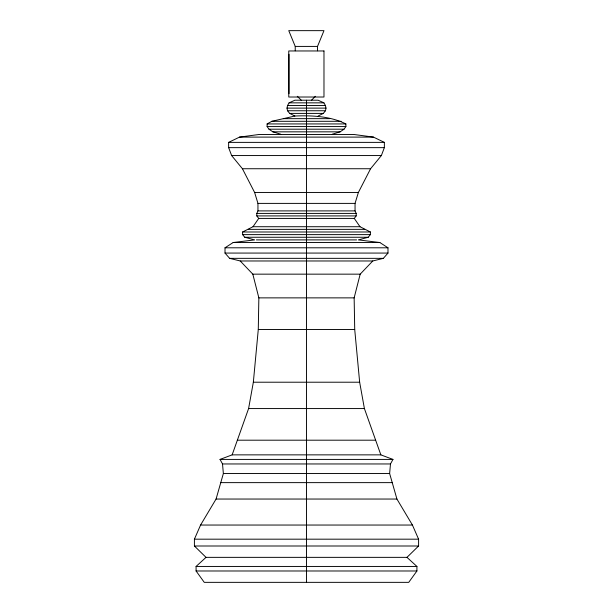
<?xml version="1.0" encoding="UTF-8"?>
<svg xmlns="http://www.w3.org/2000/svg" width="613" height="613" viewBox="0 0 613 613"><rect width="100%" height="100%" fill="white"/><g stroke="black" fill="none" stroke-linecap="round" stroke-linejoin="round"><path stroke-width="0.92" d="M206.022 557.355L196.083 566.443L196.083 570.987L204.259 582.35L408.741 582.35L416.917 570.987L416.917 566.443L406.978 557.355L206.022 557.355L194.413 545.999L194.413 539.179L200.574 525.042L216.075 499.043L223.362 473.543L222.519 463.957L220.036 459.413L232.143 454.861L248.594 408.565L253.345 382.213L258.28 329.503L258.855 297.872L252.817 274.157L240.227 260.977L229.622 258.341L225.009 253.069L225.009 247.798L233.155 242.526L254.64 239.89L244.786 237.262L242.595 234.626L242.595 231.99L253 226.718L258.724 218.412L354.276 218.412L356.191 215.914L356.191 213.408L355.05 210.903L355.05 203.393L358.383 192.451L370.581 168.736L381.37 155.556L384.366 147.649L384.366 142.377L373.463 137.105L353.854 134.469L259.146 134.469L239.537 137.105L228.634 142.377L228.634 147.649L231.63 155.556L242.419 168.736L254.617 192.451L257.95 203.393L257.95 210.903L256.809 213.408L256.809 215.914L258.724 218.412M406.978 557.355L418.587 545.999L418.587 539.179L412.426 525.042L396.925 499.043L389.638 473.543L390.481 463.957L392.964 459.413L380.857 454.861L232.143 454.861M318.109 116.026L323.335 113.39L325.48 110.754L326.009 108.118L325.426 105.482L323.917 102.846L318.109 100.21L294.891 100.21L289.083 102.846L287.574 105.482L286.991 108.118L287.52 110.754L289.665 113.39L294.891 116.026C312.048 115.328 330.3 116.156 345.885 123.933L345.885 126.569L344.008 129.197L340.146 131.833L332.292 134.209M380.857 454.861L364.406 408.565L359.655 382.213L354.72 329.503L354.145 297.872L360.183 274.157L372.773 260.977L383.378 258.341L387.991 253.069L387.991 247.798L379.845 242.526L358.36 239.89L368.214 237.262L370.405 234.626L370.405 231.99L360 226.718L354.276 218.412M317.519 50.787L317.519 46.412L323.978 30.65L288.761 30.65L295.228 46.412L295.228 50.787M311.465 100.21L315.442 96.302M280.708 134.209L272.854 131.833L268.992 129.197L267.115 126.569L267.115 123.933L271.843 121.297L294.891 116.026M295.228 46.412L317.519 46.412M289.083 102.846L323.917 102.846M287.574 105.482L325.426 105.482M286.991 108.118L326.009 108.118M287.52 110.754L325.48 110.754M289.665 113.39L323.335 113.39M283.283 118.661L329.717 118.661M271.843 121.297L341.157 121.297M267.115 123.933L345.885 123.933M267.115 126.569L345.885 126.569M268.992 129.197L344.008 129.197M272.854 131.833L340.146 131.833M239.537 137.105L373.463 137.105M228.634 142.377L384.366 142.377M228.634 147.649L384.366 147.649M231.63 155.556L381.37 155.556M242.419 168.736L370.581 168.736M254.617 192.451L358.383 192.451M257.95 203.393L355.05 203.393M257.95 210.903L355.05 210.903M256.809 213.408L356.191 213.408M256.809 215.914L356.191 215.914M253 226.718L360 226.718M248.342 229.354L364.658 229.354M242.595 231.99L370.405 231.99M242.595 234.626L370.405 234.626M244.786 237.262L368.214 237.262M256.403 239.89L356.597 239.89M233.155 242.526L379.845 242.526M225.009 247.798L387.991 247.798M225.009 253.069L387.991 253.069M229.622 258.341L383.378 258.341M240.227 260.977L372.773 260.977M252.817 274.157L360.183 274.157M258.855 297.872L354.145 297.872M258.28 329.503L354.72 329.503M253.345 382.213L359.655 382.213M248.594 408.565L364.406 408.565M237.698 440.195L375.302 440.195M220.036 459.413L392.964 459.413M222.519 463.957L390.481 463.957M223.362 473.543L389.638 473.543M220.787 482.63L392.213 482.63M216.075 499.043L396.925 499.043M200.574 525.042L412.426 525.042M194.413 539.179L418.587 539.179M194.413 545.999L418.587 545.999M196.083 566.443L416.917 566.443M196.083 570.987L416.917 570.987M297.305 96.302L301.274 100.21M306.5 100.21L306.5 582.35M289.014 54.289L289.014 93.689M323.978 50.963L288.761 50.963L288.761 97.015L323.978 97.015L323.978 50.963"/></g></svg>
